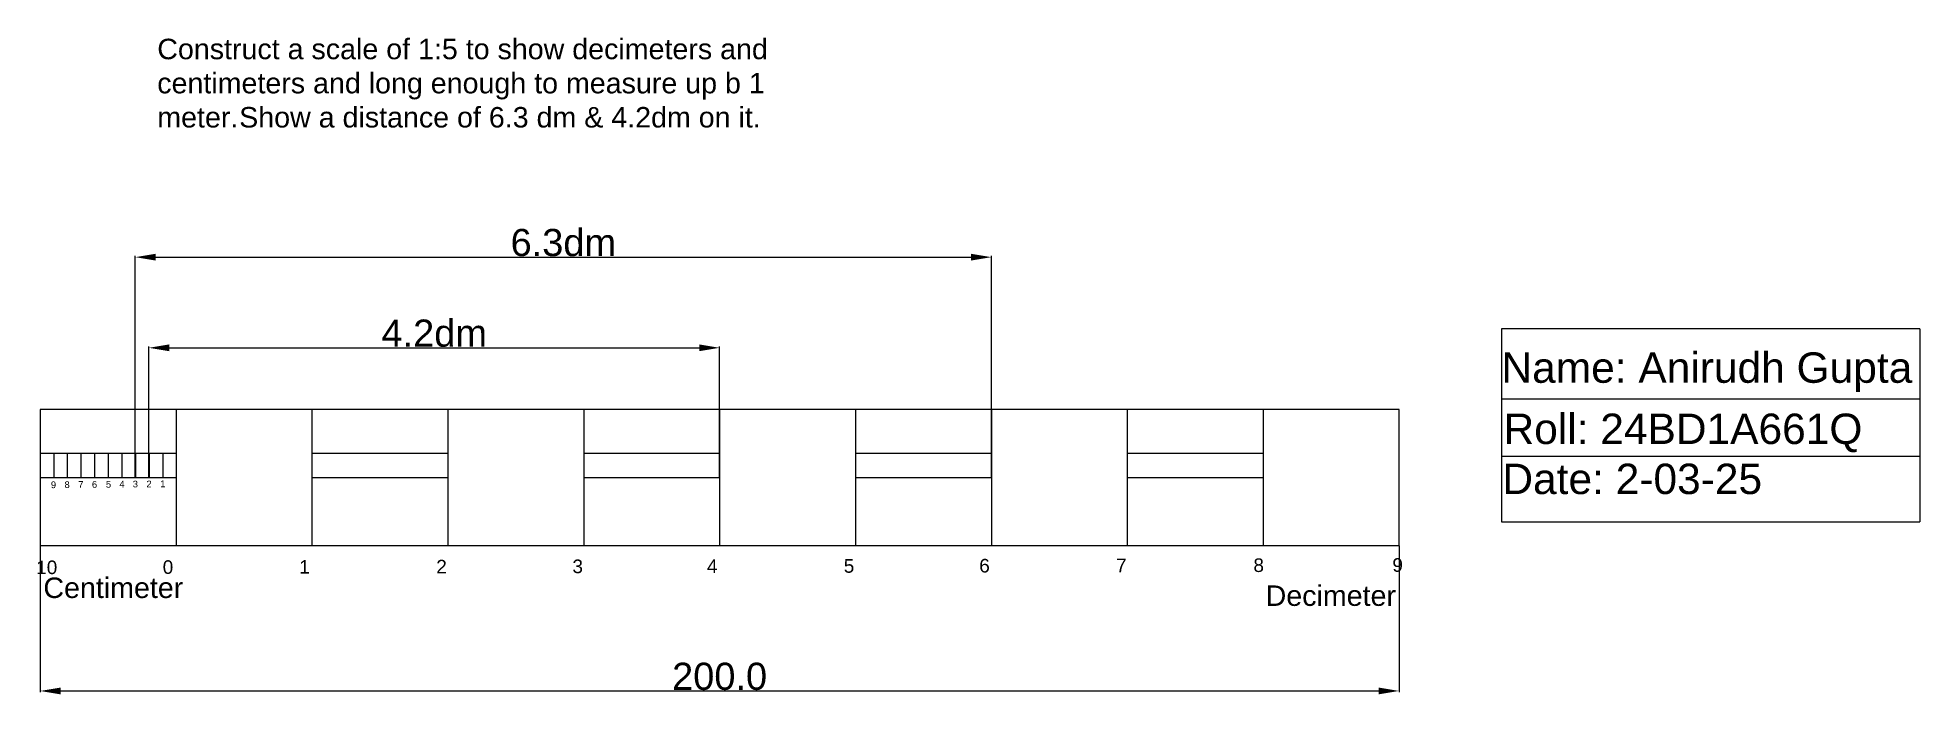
# Model space of a CAD drawing. Header units: millimetres. Extents: x 40 to 317, y 17 to 114.
import ezdxf

# ---------------------------------------------------------------- set-up
doc = ezdxf.new("R2010")
doc.units = ezdxf.units.MM
doc.header["$MEASUREMENT"] = 0
doc.header["$PDMODE"] = 1
doc.styles.get("Standard").update_dxf_attribs({"font": 'arial.ttf'})
doc.dimstyles.get("Standard").update_dxf_attribs({"dimtxt": 4, "dimasz": 3, "dimexe": 0.18, "dimexo": 0.0625, "dimgap": 0.09, "dimtad": 1, "dimdec": 1, "dimzin": 0, "dimdsep": 46, "dimtxsty": 'Standard', "dimcen": 0.09, "dimclrd": 6, "dimclre": 4, "dimadec": 0, "dimazin": 0, "dimtfac": 1, "dimtdec": 1, "dimtofl": 0, "dimtmove": 0, "dimatfit": 3, "dimfxl": 1, "dimtolj": 1, "dimtzin": 0, "dimarcsym": 1})

# ---------------------------------------------------------------- blocks, each defined once
blk = doc.blocks.new('*D2')
at = {"color": 4, "lineweight": -2, "transparency": 16777216}
for p, q in [((54.62, 49.02), (54.62, 81.57)), ((180.62, 49.02), (180.62, 81.57))]:
    blk.add_line(p, q, dxfattribs=at)
at = {"color": 6, "lineweight": -2, "transparency": 16777216}
blk.add_line((57.62, 81.39), (177.62, 81.39), dxfattribs=at)
at = {"color": 6, "transparency": 16777216}
for points in [[(57.62, 81.89), (57.62, 80.89), (54.62, 81.39)], [(177.62, 81.89), (177.62, 80.89), (180.62, 81.39)]]:
    blk.add_solid(points, dxfattribs=at)
at = {"layer": 'Defpoints', "color": 0, "transparency": 16777216}
for p in [(180.62, 81.39), (54.62, 48.95), (180.62, 48.95)]:
    blk.add_point(p, dxfattribs=at)
at = {"color": 0, "transparency": 16777216, "insert": (117.62, 83.52), "char_height": 4, "attachment_point": 5}
blk.add_mtext('\\A1;6.3dm', dxfattribs=at)
blk = doc.blocks.new('*D3')
at = {"color": 4, "lineweight": -2, "transparency": 16777216}
for p, q in [((56.62, 49.02), (56.62, 68.23)), ((140.62, 49.02), (140.62, 68.23))]:
    blk.add_line(p, q, dxfattribs=at)
at = {"color": 6, "lineweight": -2, "transparency": 16777216}
blk.add_line((59.62, 68.05), (137.62, 68.05), dxfattribs=at)
at = {"color": 6, "transparency": 16777216}
for points in [[(59.62, 68.55), (59.62, 67.55), (56.62, 68.05)], [(137.62, 68.55), (137.62, 67.55), (140.62, 68.05)]]:
    blk.add_solid(points, dxfattribs=at)
at = {"layer": 'Defpoints', "color": 0, "transparency": 16777216}
for p in [(140.62, 68.05), (56.62, 48.95), (140.62, 48.95)]:
    blk.add_point(p, dxfattribs=at)
at = {"color": 0, "transparency": 16777216, "insert": (98.62, 70.18), "char_height": 4, "attachment_point": 5}
blk.add_mtext('\\A1;4.2dm', dxfattribs=at)
blk = doc.blocks.new('*D4')
at = {"color": 4, "lineweight": -2, "transparency": 16777216}
for p, q in [((40.62, 38.89), (40.62, 17.36)), ((240.62, 38.89), (240.62, 17.36))]:
    blk.add_line(p, q, dxfattribs=at)
at = {"color": 6, "lineweight": -2, "transparency": 16777216}
blk.add_line((43.62, 17.54), (237.62, 17.54), dxfattribs=at)
at = {"color": 6, "transparency": 16777216}
for points in [[(43.62, 18.04), (43.62, 17.04), (40.62, 17.54)], [(237.62, 18.04), (237.62, 17.04), (240.62, 17.54)]]:
    blk.add_solid(points, dxfattribs=at)
at = {"layer": 'Defpoints', "color": 0, "transparency": 16777216}
for p in [(40.62, 38.95), (240.62, 38.95), (240.62, 17.54)]:
    blk.add_point(p, dxfattribs=at)
at = {"color": 0, "transparency": 16777216, "insert": (140.62, 19.67), "char_height": 4, "attachment_point": 5}
blk.add_mtext('\\A1;200.0', dxfattribs=at)

msp = doc.modelspace()

# ---------------------------------------------------------------- linework, layer by layer
for p, q in [((255.69, 70.83), (255.69, 42.42)), ((317.28, 70.83), (255.69, 70.83)), ((317.28, 70.83), (317.28, 42.42)), ((240.62, 58.95), (40.62, 58.95)), ((40.62, 58.95), (40.62, 38.95)), ((60.62, 58.95), (60.62, 38.95)), ((80.62, 58.95), (80.62, 38.95)), ((100.62, 58.95), (100.62, 38.95)), ((120.62, 58.95), (120.62, 38.95)), ((140.62, 58.95), (140.62, 38.95)), ((160.62, 58.95), (160.62, 38.95)), ((180.62, 58.95), (180.62, 38.95)), ((200.62, 58.95), (200.62, 38.95)), ((220.62, 58.95), (220.62, 38.95)), ((240.62, 38.95), (240.62, 58.95)), ((255.69, 60.53), (317.33, 60.53)), ((40.62, 52.56), (60.62, 52.56)), ((42.62, 52.56), (42.62, 48.95)), ((44.62, 52.56), (44.62, 48.95)), ((46.63, 52.56), (46.63, 48.95)), ((48.63, 52.56), (48.63, 48.95)), ((50.64, 52.56), (50.64, 48.95)), ((52.65, 52.56), (52.65, 48.95)), ((54.65, 52.56), (54.65, 48.95)), ((56.66, 52.56), (56.66, 48.95)), ((58.66, 52.56), (58.66, 48.95)), ((80.62, 52.56), (100.62, 52.56)), ((120.62, 52.56), (140.62, 52.56)), ((160.62, 52.56), (180.62, 52.56)), ((200.62, 52.56), (220.62, 52.56)), ((255.69, 52.12), (317.28, 52.12)), ((40.62, 48.95), (60.62, 48.95)), ((80.62, 48.95), (100.62, 48.95)), ((120.62, 48.95), (140.62, 48.95)), ((160.62, 48.95), (180.62, 48.95)), ((200.62, 48.95), (220.62, 48.95)), ((255.69, 42.42), (317.28, 42.42)), ((40.62, 38.95), (240.62, 38.95))]:
    msp.add_line(p, q)
for p in [(42.62, 48.95), (44.62, 48.95), (46.62, 48.95), (48.62, 48.95), (50.62, 48.95), (52.62, 48.95), (54.62, 48.95), (56.62, 48.95), (58.62, 48.95), (60.62, 38.95), (80.62, 38.95), (100.62, 38.95), (120.62, 38.95), (140.62, 38.95), (160.62, 38.95), (180.62, 38.95), (200.62, 38.95), (220.62, 38.95)]:
    msp.add_point(p)

# ---------------------------------------------------------------- texts
for s, height, p in [('Name: Anirudh Gupta', 4.475, (255.69, 62.9)), ('Roll: 24BD1A661Q', 4.475, (255.99, 53.89)), ('Date: 2-03-25', 4.475, (255.82, 46.52)), ('9', 0.991, (42.2, 47.39)), ('8', 0.991, (44.21, 47.41)), ('7', 0.991, (46.23, 47.43)), ('6', 0.991, (48.24, 47.44)), ('5', 0.991, (50.3, 47.46)), ('4', 0.991, (52.28, 47.48)), ('3', 0.991, (54.25, 47.5)), ('2', 0.991, (56.26, 47.51)), ('1', 0.991, (58.29, 47.53)), ('10', 1.999, (40.04, 34.74)), ('0', 2, (58.66, 34.77)), ('1', 2, (78.76, 34.81)), ('2', 2, (98.92, 34.84)), ('3', 2, (118.96, 34.88)), ('4', 2, (138.76, 34.91)), ('5', 2, (158.89, 34.94)), ('6', 2, (178.83, 34.98)), ('7', 2, (198.96, 35.01)), ('8', 2, (219.18, 35.05)), ('9', 2, (239.63, 35.08)), ('Centimeter', 3.014, (41.1, 31.22)), ('Decimeter', 3.014, (220.98, 30.06))]:
    msp.add_text(s, height=height).set_placement(p)
at = {"insert": (57.86, 113.54), "char_height": 3.014, "attachment_point": 1}
msp.add_mtext_dynamic_manual_height_columns('Construct a scale of 1:5 to show decimeters and centimeters and long enough to measure up b 1\\Pmeter.^IShow a distance of 6.3 dm & 4.2dm on it.', width=100.6833, gutter_width=15.07, heights=[14.52], dxfattribs=at)

# ---------------------------------------------------------------- dimensions: what is measured, and where the dimension line sits
for base, p1, p2, text, picture, middle in [((180.62, 81.39), (54.62, 48.95), (180.62, 48.95), '6.3dm', '*D2', (117.62, 83.52)), ((140.62, 68.05), (56.62, 48.95), (140.62, 48.95), '4.2dm', '*D3', (98.62, 70.18))]:
    dim = msp.add_linear_dim(base=base, p1=p1, p2=p2, text=text, dimstyle='Standard')
    dim.commit()
    dim.dimension.update_dxf_attribs({"geometry": picture, "text_midpoint": middle})
dim = msp.add_linear_dim(base=(240.62, 17.54), p1=(40.62, 38.95), p2=(240.62, 38.95), dimstyle='Standard')
dim.commit()
dim.dimension.update_dxf_attribs({"geometry": '*D4', "text_midpoint": (140.62, 19.67)})

doc.saveas('drawing.dxf')
